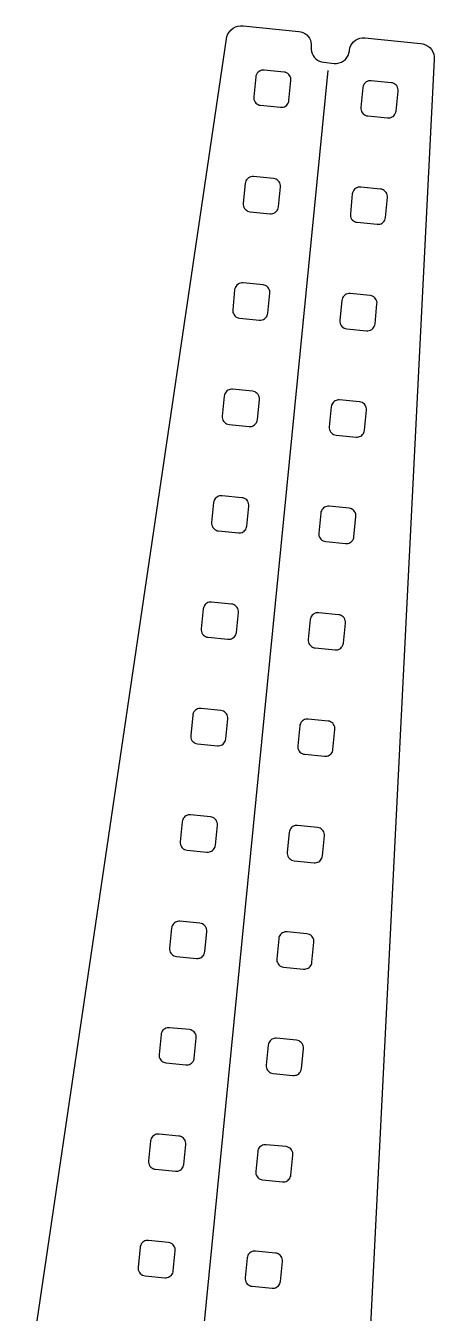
# Model space of a CAD drawing. Header units: millimetres. Extents: x -391 to 435, y -334 to 302.
# Drawn here: x -341.9 to -288.8, y 134.3 to 301.5 of the extents above; entities that cross this region are included whole.
import ezdxf

# ---------------------------------------------------------------- set-up
doc = ezdxf.new("R2010")
doc.units = ezdxf.units.MM
doc.layers.add('LED_STRIP', color=30, linetype='Continuous')
doc.layers.add('OUTLINE', color=7, linetype='Continuous')

msp = doc.modelspace()

# ---------------------------------------------------------------- linework, layer by layer
at = {"layer": 'LED_STRIP'}
msp.add_lwpolyline([(-329.55, 23.13), (-302.58, 295.7)], dxfattribs=at)
at = {"layer": 'OUTLINE'}
msp.add_lwpolyline([(-341.93, 123.31), (-315.83, 299.81), (-315.76, 300.14), (-315.62, 300.45), (-315.44, 300.74), (-315.21, 300.99), (-314.95, 301.2), (-314.65, 301.36), (-314.33, 301.46), (-314, 301.52), (-313.66, 301.51), (-306.41, 300.79), (-306.13, 300.74), (-305.86, 300.65), (-305.61, 300.52), (-305.38, 300.35), (-305.19, 300.14), (-305.02, 299.91), (-304.9, 299.65), (-304.82, 299.38), (-304.78, 299.1), (-304.79, 298.82), (-304.79, 298.74), (-304.8, 298.46), (-304.76, 298.18), (-304.68, 297.91), (-304.55, 297.65), (-304.39, 297.42), (-304.2, 297.21), (-303.97, 297.04), (-303.72, 296.91), (-303.45, 296.82), (-303.17, 296.77), (-301.79, 296.63), (-301.48, 296.63), (-301.17, 296.68), (-300.87, 296.78), (-300.6, 296.94), (-300.35, 297.14), (-300.15, 297.37), (-299.99, 297.65), (-299.88, 297.94), (-299.82, 298.25), (-299.81, 298.32), (-299.75, 298.63), (-299.64, 298.93), (-299.48, 299.2), (-299.27, 299.44), (-299.03, 299.64), (-298.76, 299.79), (-298.46, 299.9), (-298.15, 299.95), (-297.83, 299.95), (-290.58, 299.23), (-290.25, 299.17), (-289.93, 299.05), (-289.64, 298.88), (-289.38, 298.67), (-289.16, 298.41), (-288.98, 298.12), (-288.86, 297.81), (-288.79, 297.47), (-288.78, 297.14), (-297.78, 118.94)], dxfattribs=at)
for points in [[(-312.1, 291.61), (-311.99, 291.47), (-311.85, 291.36), (-311.7, 291.27), (-311.54, 291.21), (-311.37, 291.18), (-308.78, 290.92), (-308.61, 290.92), (-308.44, 290.95), (-308.27, 291), (-308.12, 291.09), (-307.98, 291.2), (-307.87, 291.33), (-307.78, 291.48), (-307.72, 291.65), (-307.69, 291.82), (-307.43, 294.4), (-307.43, 294.58), (-307.46, 294.75), (-307.52, 294.92), (-307.6, 295.07), (-307.71, 295.2), (-307.85, 295.32), (-308, 295.4), (-308.16, 295.47), (-308.33, 295.5), (-310.92, 295.75), (-311.09, 295.76), (-311.26, 295.73), (-311.43, 295.67), (-311.58, 295.58), (-311.71, 295.47), (-311.83, 295.34), (-311.92, 295.19), (-311.98, 295.03), (-312.01, 294.86), (-312.27, 292.27), (-312.27, 292.1), (-312.24, 291.92), (-312.18, 291.76), (-312.1, 291.61)], [(-298.16, 290.23), (-298.05, 290.09), (-297.92, 289.98), (-297.77, 289.89), (-297.61, 289.83), (-297.44, 289.8), (-294.85, 289.54), (-294.68, 289.54), (-294.5, 289.57), (-294.34, 289.63), (-294.19, 289.71), (-294.05, 289.82), (-293.94, 289.95), (-293.85, 290.1), (-293.79, 290.27), (-293.76, 290.44), (-293.5, 293.03), (-293.5, 293.2), (-293.53, 293.37), (-293.58, 293.54), (-293.67, 293.69), (-293.78, 293.82), (-293.91, 293.94), (-294.06, 294.03), (-294.23, 294.09), (-294.4, 294.12), (-296.98, 294.38), (-297.16, 294.38), (-297.33, 294.35), (-297.5, 294.29), (-297.65, 294.21), (-297.78, 294.1), (-297.9, 293.96), (-297.98, 293.81), (-298.05, 293.65), (-298.08, 293.48), (-298.33, 290.89), (-298.34, 290.72), (-298.31, 290.55), (-298.25, 290.38), (-298.16, 290.23)], [(-313.46, 277.79), (-313.35, 277.65), (-313.22, 277.54), (-313.07, 277.45), (-312.91, 277.39), (-312.74, 277.35), (-310.15, 277.1), (-309.98, 277.1), (-309.8, 277.13), (-309.64, 277.18), (-309.49, 277.27), (-309.35, 277.38), (-309.24, 277.51), (-309.15, 277.66), (-309.09, 277.82), (-309.06, 278), (-308.8, 280.58), (-308.8, 280.76), (-308.83, 280.93), (-308.88, 281.09), (-308.97, 281.25), (-309.08, 281.38), (-309.21, 281.49), (-309.36, 281.58), (-309.53, 281.64), (-309.7, 281.68), (-312.28, 281.93), (-312.46, 281.93), (-312.63, 281.91), (-312.79, 281.85), (-312.95, 281.76), (-313.08, 281.65), (-313.2, 281.52), (-313.28, 281.37), (-313.35, 281.21), (-313.38, 281.04), (-313.63, 278.45), (-313.64, 278.27), (-313.61, 278.1), (-313.55, 277.94), (-313.46, 277.79)], [(-299.53, 276.41), (-299.42, 276.27), (-299.29, 276.16), (-299.14, 276.07), (-298.98, 276.01), (-298.81, 275.98), (-296.22, 275.72), (-296.04, 275.72), (-295.87, 275.75), (-295.71, 275.8), (-295.56, 275.89), (-295.42, 276), (-295.31, 276.13), (-295.22, 276.28), (-295.16, 276.45), (-295.12, 276.62), (-294.87, 279.2), (-294.87, 279.38), (-294.89, 279.55), (-294.95, 279.72), (-295.04, 279.87), (-295.15, 280), (-295.28, 280.12), (-295.43, 280.2), (-295.59, 280.27), (-295.76, 280.3), (-298.35, 280.55), (-298.53, 280.56), (-298.7, 280.53), (-298.86, 280.47), (-299.01, 280.38), (-299.15, 280.27), (-299.26, 280.14), (-299.35, 279.99), (-299.41, 279.83), (-299.45, 279.66), (-299.7, 277.07), (-299.7, 276.9), (-299.68, 276.72), (-299.62, 276.56), (-299.53, 276.41)], [(-314.83, 263.96), (-314.72, 263.83), (-314.59, 263.72), (-314.44, 263.63), (-314.28, 263.57), (-314.1, 263.53), (-311.52, 263.28), (-311.34, 263.28), (-311.17, 263.3), (-311.01, 263.36), (-310.85, 263.45), (-310.72, 263.56), (-310.61, 263.69), (-310.52, 263.84), (-310.46, 264), (-310.42, 264.17), (-310.17, 266.76), (-310.17, 266.94), (-310.19, 267.11), (-310.25, 267.27), (-310.34, 267.42), (-310.45, 267.56), (-310.58, 267.67), (-310.73, 267.76), (-310.89, 267.82), (-311.06, 267.86), (-313.65, 268.11), (-313.83, 268.11), (-314, 268.08), (-314.16, 268.03), (-314.31, 267.94), (-314.45, 267.83), (-314.56, 267.7), (-314.65, 267.55), (-314.71, 267.39), (-314.75, 267.21), (-315, 264.63), (-315, 264.45), (-314.97, 264.28), (-314.92, 264.12), (-314.83, 263.96)], [(-300.9, 262.59), (-300.79, 262.45), (-300.66, 262.34), (-300.51, 262.25), (-300.34, 262.19), (-300.17, 262.16), (-297.59, 261.9), (-297.41, 261.9), (-297.24, 261.93), (-297.07, 261.98), (-296.92, 262.07), (-296.79, 262.18), (-296.67, 262.31), (-296.59, 262.46), (-296.52, 262.62), (-296.49, 262.8), (-296.24, 265.38), (-296.23, 265.56), (-296.26, 265.73), (-296.32, 265.89), (-296.41, 266.05), (-296.52, 266.18), (-296.65, 266.29), (-296.8, 266.38), (-296.96, 266.44), (-297.13, 266.48), (-299.72, 266.73), (-299.89, 266.73), (-300.07, 266.71), (-300.23, 266.65), (-300.38, 266.56), (-300.52, 266.45), (-300.63, 266.32), (-300.72, 266.17), (-300.78, 266.01), (-300.81, 265.84), (-301.07, 263.25), (-301.07, 263.07), (-301.04, 262.9), (-300.99, 262.74), (-300.9, 262.59)], [(-316.09, 250.01), (-315.96, 249.89), (-315.81, 249.81), (-315.64, 249.74), (-315.47, 249.71), (-312.88, 249.46), (-312.73, 249.45), (-312.57, 249.47), (-312.42, 249.52), (-312.28, 249.59), (-312.15, 249.68), (-312.04, 249.79), (-311.94, 249.91), (-311.87, 250.05), (-311.82, 250.2), (-311.79, 250.35), (-311.53, 252.94), (-311.53, 253.11), (-311.56, 253.29), (-311.62, 253.45), (-311.7, 253.6), (-311.81, 253.74), (-311.95, 253.85), (-312.1, 253.94), (-312.26, 254), (-312.43, 254.03), (-315.02, 254.29), (-315.18, 254.29), (-315.33, 254.27), (-315.48, 254.23), (-315.62, 254.16), (-315.75, 254.07), (-315.86, 253.96), (-315.96, 253.83), (-316.03, 253.7), (-316.08, 253.55), (-316.11, 253.39), (-316.37, 250.81), (-316.37, 250.63), (-316.34, 250.46), (-316.28, 250.29), (-316.2, 250.14), (-316.09, 250.01)], [(-302.27, 248.76), (-302.16, 248.63), (-302.02, 248.52), (-301.87, 248.43), (-301.71, 248.37), (-301.54, 248.33), (-298.95, 248.08), (-298.8, 248.07), (-298.64, 248.1), (-298.49, 248.14), (-298.35, 248.21), (-298.22, 248.3), (-298.11, 248.41), (-298.01, 248.53), (-297.94, 248.67), (-297.89, 248.82), (-297.86, 248.97), (-297.6, 251.56), (-297.6, 251.74), (-297.63, 251.91), (-297.69, 252.07), (-297.77, 252.22), (-297.88, 252.36), (-298.02, 252.47), (-298.17, 252.56), (-298.33, 252.62), (-298.5, 252.66), (-301.09, 252.91), (-301.24, 252.91), (-301.4, 252.89), (-301.55, 252.85), (-301.69, 252.78), (-301.82, 252.69), (-301.93, 252.58), (-302.03, 252.46), (-302.1, 252.32), (-302.15, 252.17), (-302.18, 252.01), (-302.44, 249.43), (-302.44, 249.25), (-302.41, 249.08), (-302.35, 248.92), (-302.27, 248.76)], [(-317.57, 236.32), (-317.46, 236.19), (-317.32, 236.07), (-317.17, 235.98), (-317.01, 235.92), (-316.84, 235.89), (-314.25, 235.63), (-314.09, 235.63), (-313.94, 235.65), (-313.79, 235.7), (-313.65, 235.77), (-313.52, 235.86), (-313.41, 235.97), (-313.31, 236.09), (-313.24, 236.23), (-313.19, 236.38), (-313.16, 236.53), (-312.9, 239.12), (-312.9, 239.29), (-312.93, 239.47), (-312.99, 239.63), (-313.07, 239.78), (-313.18, 239.92), (-313.31, 240.03), (-313.46, 240.12), (-313.63, 240.18), (-313.8, 240.21), (-316.39, 240.47), (-316.54, 240.47), (-316.7, 240.45), (-316.85, 240.4), (-316.99, 240.34), (-317.12, 240.25), (-317.23, 240.14), (-317.33, 240.01), (-317.4, 239.87), (-317.45, 239.73), (-317.48, 239.57), (-317.74, 236.98), (-317.74, 236.81), (-317.71, 236.64), (-317.65, 236.47), (-317.57, 236.32)], [(-303.63, 234.94), (-303.52, 234.81), (-303.39, 234.69), (-303.24, 234.61), (-303.08, 234.54), (-302.91, 234.51), (-300.32, 234.26), (-300.16, 234.25), (-300.01, 234.27), (-299.86, 234.32), (-299.72, 234.39), (-299.59, 234.48), (-299.47, 234.59), (-299.38, 234.71), (-299.31, 234.85), (-299.25, 235), (-299.23, 235.15), (-298.97, 237.74), (-298.97, 237.91), (-299, 238.09), (-299.05, 238.25), (-299.14, 238.4), (-299.25, 238.54), (-299.38, 238.65), (-299.53, 238.74), (-299.7, 238.8), (-299.87, 238.83), (-302.45, 239.09), (-302.61, 239.09), (-302.77, 239.07), (-302.92, 239.03), (-303.06, 238.96), (-303.19, 238.87), (-303.3, 238.76), (-303.39, 238.63), (-303.47, 238.5), (-303.52, 238.35), (-303.55, 238.19), (-303.8, 235.61), (-303.81, 235.43), (-303.78, 235.26), (-303.72, 235.1), (-303.63, 234.94)], [(-318.93, 222.5), (-318.82, 222.37), (-318.69, 222.25), (-318.54, 222.16), (-318.38, 222.1), (-318.21, 222.07), (-315.62, 221.81), (-315.46, 221.81), (-315.31, 221.83), (-315.16, 221.88), (-315.02, 221.95), (-314.89, 222.04), (-314.77, 222.14), (-314.68, 222.27), (-314.6, 222.41), (-314.55, 222.56), (-314.53, 222.71), (-314.27, 225.3), (-314.27, 225.47), (-314.3, 225.64), (-314.35, 225.81), (-314.44, 225.96), (-314.55, 226.09), (-314.68, 226.21), (-314.83, 226.3), (-315, 226.36), (-315.17, 226.39), (-317.75, 226.65), (-317.91, 226.65), (-318.07, 226.63), (-318.22, 226.58), (-318.36, 226.51), (-318.49, 226.43), (-318.6, 226.32), (-318.69, 226.19), (-318.77, 226.05), (-318.82, 225.9), (-318.85, 225.75), (-319.1, 223.16), (-319.11, 222.99), (-319.08, 222.82), (-319.02, 222.65), (-318.93, 222.5)], [(-305, 221.12), (-304.89, 220.99), (-304.76, 220.87), (-304.61, 220.78), (-304.45, 220.72), (-304.27, 220.69), (-301.69, 220.43), (-301.53, 220.43), (-301.37, 220.45), (-301.22, 220.5), (-301.08, 220.57), (-300.95, 220.66), (-300.84, 220.77), (-300.75, 220.89), (-300.67, 221.03), (-300.62, 221.18), (-300.59, 221.33), (-300.34, 223.92), (-300.34, 224.09), (-300.36, 224.27), (-300.42, 224.43), (-300.51, 224.58), (-300.62, 224.72), (-300.75, 224.83), (-300.9, 224.92), (-301.06, 224.98), (-301.23, 225.01), (-303.82, 225.27), (-303.98, 225.27), (-304.13, 225.25), (-304.28, 225.2), (-304.43, 225.14), (-304.55, 225.05), (-304.67, 224.94), (-304.76, 224.81), (-304.84, 224.67), (-304.89, 224.53), (-304.92, 224.37), (-305.17, 221.78), (-305.17, 221.61), (-305.14, 221.44), (-305.09, 221.27), (-305, 221.12)], [(-320.3, 208.68), (-320.19, 208.54), (-320.06, 208.43), (-319.91, 208.34), (-319.75, 208.28), (-319.57, 208.25), (-316.99, 207.99), (-316.83, 207.99), (-316.67, 208.01), (-316.52, 208.06), (-316.38, 208.12), (-316.25, 208.21), (-316.14, 208.32), (-316.05, 208.45), (-315.97, 208.59), (-315.92, 208.73), (-315.89, 208.89), (-315.64, 211.48), (-315.64, 211.65), (-315.66, 211.82), (-315.72, 211.99), (-315.81, 212.14), (-315.92, 212.27), (-316.05, 212.39), (-316.2, 212.48), (-316.36, 212.54), (-316.53, 212.57), (-319.12, 212.83), (-319.28, 212.83), (-319.43, 212.81), (-319.58, 212.76), (-319.72, 212.69), (-319.85, 212.6), (-319.97, 212.49), (-320.06, 212.37), (-320.14, 212.23), (-320.19, 212.08), (-320.21, 211.93), (-320.47, 209.34), (-320.47, 209.17), (-320.44, 209), (-320.39, 208.83), (-320.3, 208.68)], [(-306.37, 207.3), (-306.26, 207.17), (-306.13, 207.05), (-305.98, 206.96), (-305.81, 206.9), (-305.64, 206.87), (-303.05, 206.61), (-302.9, 206.61), (-302.74, 206.63), (-302.59, 206.68), (-302.45, 206.75), (-302.32, 206.84), (-302.21, 206.94), (-302.11, 207.07), (-302.04, 207.21), (-301.99, 207.36), (-301.96, 207.51), (-301.71, 210.1), (-301.7, 210.27), (-301.73, 210.44), (-301.79, 210.61), (-301.87, 210.76), (-301.99, 210.9), (-302.12, 211.01), (-302.27, 211.1), (-302.43, 211.16), (-302.6, 211.19), (-305.19, 211.45), (-305.35, 211.45), (-305.5, 211.43), (-305.65, 211.38), (-305.79, 211.31), (-305.92, 211.23), (-306.03, 211.12), (-306.13, 210.99), (-306.2, 210.85), (-306.26, 210.7), (-306.28, 210.55), (-306.54, 207.96), (-306.54, 207.79), (-306.51, 207.62), (-306.45, 207.45), (-306.37, 207.3)], [(-321.67, 194.86), (-321.56, 194.72), (-321.43, 194.61), (-321.28, 194.52), (-321.11, 194.46), (-320.94, 194.43), (-318.35, 194.17), (-318.2, 194.17), (-318.04, 194.19), (-317.89, 194.23), (-317.75, 194.3), (-317.62, 194.39), (-317.51, 194.5), (-317.41, 194.63), (-317.34, 194.76), (-317.29, 194.91), (-317.26, 195.07), (-317, 197.65), (-317, 197.83), (-317.03, 198), (-317.09, 198.17), (-317.17, 198.32), (-317.28, 198.45), (-317.42, 198.57), (-317.57, 198.65), (-317.73, 198.72), (-317.9, 198.75), (-320.49, 199), (-320.65, 199.01), (-320.8, 198.99), (-320.95, 198.94), (-321.09, 198.87), (-321.22, 198.78), (-321.33, 198.67), (-321.43, 198.55), (-321.5, 198.41), (-321.55, 198.26), (-321.58, 198.11), (-321.84, 195.52), (-321.84, 195.35), (-321.81, 195.17), (-321.75, 195.01), (-321.67, 194.86)], [(-307.74, 193.48), (-307.63, 193.34), (-307.49, 193.23), (-307.34, 193.14), (-307.18, 193.08), (-307.01, 193.05), (-304.42, 192.79), (-304.27, 192.79), (-304.11, 192.81), (-303.96, 192.86), (-303.82, 192.92), (-303.69, 193.01), (-303.58, 193.12), (-303.48, 193.25), (-303.41, 193.39), (-303.36, 193.53), (-303.33, 193.69), (-303.07, 196.28), (-303.07, 196.45), (-303.1, 196.62), (-303.16, 196.79), (-303.24, 196.94), (-303.35, 197.07), (-303.48, 197.19), (-303.63, 197.28), (-303.8, 197.34), (-303.97, 197.37), (-306.56, 197.63), (-306.71, 197.63), (-306.87, 197.61), (-307.02, 197.56), (-307.16, 197.49), (-307.29, 197.4), (-307.4, 197.3), (-307.5, 197.17), (-307.57, 197.03), (-307.62, 196.88), (-307.65, 196.73), (-307.91, 194.14), (-307.91, 193.97), (-307.88, 193.8), (-307.82, 193.63), (-307.74, 193.48)], [(-323.04, 181.04), (-322.93, 180.9), (-322.79, 180.79), (-322.64, 180.7), (-322.48, 180.64), (-322.31, 180.61), (-319.72, 180.35), (-319.56, 180.35), (-319.41, 180.37), (-319.26, 180.41), (-319.12, 180.48), (-318.99, 180.57), (-318.88, 180.68), (-318.78, 180.8), (-318.71, 180.94), (-318.66, 181.09), (-318.63, 181.25), (-318.37, 183.83), (-318.37, 184.01), (-318.4, 184.18), (-318.46, 184.34), (-318.54, 184.5), (-318.65, 184.63), (-318.78, 184.74), (-318.93, 184.83), (-319.1, 184.89), (-319.27, 184.93), (-321.86, 185.18), (-322.01, 185.19), (-322.17, 185.16), (-322.32, 185.12), (-322.46, 185.05), (-322.59, 184.96), (-322.7, 184.85), (-322.8, 184.73), (-322.87, 184.59), (-322.92, 184.44), (-322.95, 184.29), (-323.21, 181.7), (-323.21, 181.52), (-323.18, 181.35), (-323.12, 181.19), (-323.04, 181.04)], [(-309.1, 179.66), (-308.99, 179.52), (-308.86, 179.41), (-308.71, 179.32), (-308.55, 179.26), (-308.38, 179.23), (-305.79, 178.97), (-305.63, 178.97), (-305.48, 178.99), (-305.33, 179.03), (-305.19, 179.1), (-305.06, 179.19), (-304.94, 179.3), (-304.85, 179.43), (-304.77, 179.56), (-304.72, 179.71), (-304.7, 179.87), (-304.44, 182.45), (-304.44, 182.63), (-304.47, 182.8), (-304.52, 182.97), (-304.61, 183.12), (-304.72, 183.25), (-304.85, 183.37), (-305, 183.45), (-305.17, 183.52), (-305.34, 183.55), (-307.92, 183.8), (-308.08, 183.81), (-308.24, 183.79), (-308.39, 183.74), (-308.53, 183.67), (-308.66, 183.58), (-308.77, 183.47), (-308.86, 183.35), (-308.94, 183.21), (-308.99, 183.06), (-309.02, 182.91), (-309.27, 180.32), (-309.28, 180.15), (-309.25, 179.97), (-309.19, 179.81), (-309.1, 179.66)], [(-324.4, 167.21), (-324.29, 167.08), (-324.16, 166.97), (-324.01, 166.88), (-323.85, 166.82), (-323.68, 166.78), (-321.09, 166.53), (-320.93, 166.52), (-320.78, 166.55), (-320.63, 166.59), (-320.49, 166.66), (-320.36, 166.75), (-320.24, 166.86), (-320.15, 166.98), (-320.07, 167.12), (-320.02, 167.27), (-320, 167.42), (-319.74, 170.01), (-319.74, 170.19), (-319.77, 170.36), (-319.82, 170.52), (-319.91, 170.67), (-320.02, 170.81), (-320.15, 170.92), (-320.3, 171.01), (-320.46, 171.07), (-320.64, 171.11), (-323.22, 171.36), (-323.38, 171.36), (-323.54, 171.34), (-323.69, 171.3), (-323.83, 171.23), (-323.96, 171.14), (-324.07, 171.03), (-324.16, 170.91), (-324.24, 170.77), (-324.29, 170.62), (-324.32, 170.46), (-324.57, 167.88), (-324.57, 167.7), (-324.55, 167.53), (-324.49, 167.37), (-324.4, 167.21)], [(-310.47, 165.84), (-310.36, 165.7), (-310.23, 165.59), (-310.08, 165.5), (-309.92, 165.44), (-309.74, 165.41), (-307.16, 165.15), (-307, 165.15), (-306.84, 165.17), (-306.69, 165.21), (-306.55, 165.28), (-306.42, 165.37), (-306.31, 165.48), (-306.22, 165.6), (-306.14, 165.74), (-306.09, 165.89), (-306.06, 166.05), (-305.81, 168.63), (-305.81, 168.81), (-305.83, 168.98), (-305.89, 169.14), (-305.98, 169.3), (-306.09, 169.43), (-306.22, 169.54), (-306.37, 169.63), (-306.53, 169.69), (-306.7, 169.73), (-309.29, 169.98), (-309.45, 169.99), (-309.6, 169.96), (-309.75, 169.92), (-309.9, 169.85), (-310.02, 169.76), (-310.14, 169.65), (-310.23, 169.53), (-310.31, 169.39), (-310.36, 169.24), (-310.38, 169.09), (-310.64, 166.5), (-310.64, 166.32), (-310.61, 166.15), (-310.56, 165.99), (-310.47, 165.84)], [(-325.77, 153.39), (-325.66, 153.26), (-325.53, 153.14), (-325.38, 153.06), (-325.21, 152.99), (-325.04, 152.96), (-322.46, 152.71), (-322.3, 152.7), (-322.14, 152.72), (-321.99, 152.77), (-321.85, 152.84), (-321.72, 152.93), (-321.61, 153.04), (-321.52, 153.16), (-321.44, 153.3), (-321.39, 153.45), (-321.36, 153.6), (-321.11, 156.19), (-321.1, 156.36), (-321.13, 156.54), (-321.19, 156.7), (-321.28, 156.85), (-321.39, 156.99), (-321.52, 157.1), (-321.67, 157.19), (-321.83, 157.25), (-322, 157.28), (-324.59, 157.54), (-324.75, 157.54), (-324.9, 157.52), (-325.05, 157.48), (-325.19, 157.41), (-325.32, 157.32), (-325.44, 157.21), (-325.53, 157.08), (-325.61, 156.95), (-325.66, 156.8), (-325.68, 156.64), (-325.94, 154.06), (-325.94, 153.88), (-325.91, 153.71), (-325.86, 153.55), (-325.77, 153.39)], [(-311.84, 152.01), (-311.73, 151.88), (-311.6, 151.77), (-311.45, 151.68), (-311.28, 151.62), (-311.11, 151.58), (-308.52, 151.33), (-308.37, 151.32), (-308.21, 151.35), (-308.06, 151.39), (-307.92, 151.46), (-307.79, 151.55), (-307.68, 151.66), (-307.58, 151.78), (-307.51, 151.92), (-307.46, 152.07), (-307.43, 152.22), (-307.17, 154.81), (-307.17, 154.99), (-307.2, 155.16), (-307.26, 155.32), (-307.34, 155.47), (-307.45, 155.61), (-307.59, 155.72), (-307.74, 155.81), (-307.9, 155.87), (-308.07, 155.91), (-310.66, 156.16), (-310.82, 156.16), (-310.97, 156.14), (-311.12, 156.1), (-311.26, 156.03), (-311.39, 155.94), (-311.5, 155.83), (-311.6, 155.71), (-311.67, 155.57), (-311.72, 155.42), (-311.75, 155.26), (-312.01, 152.68), (-312.01, 152.5), (-311.98, 152.33), (-311.92, 152.17), (-311.84, 152.01)], [(-327.14, 139.57), (-327.03, 139.44), (-326.9, 139.32), (-326.75, 139.23), (-326.58, 139.17), (-326.41, 139.14), (-323.82, 138.88), (-323.67, 138.88), (-323.51, 138.9), (-323.36, 138.95), (-323.22, 139.02), (-323.09, 139.11), (-322.98, 139.22), (-322.88, 139.34), (-322.81, 139.48), (-322.76, 139.63), (-322.73, 139.78), (-322.47, 142.37), (-322.47, 142.54), (-322.5, 142.72), (-322.56, 142.88), (-322.64, 143.03), (-322.75, 143.17), (-322.89, 143.28), (-323.04, 143.37), (-323.2, 143.43), (-323.37, 143.46), (-325.96, 143.72), (-326.11, 143.72), (-326.27, 143.7), (-326.42, 143.65), (-326.56, 143.59), (-326.69, 143.5), (-326.8, 143.39), (-326.9, 143.26), (-326.97, 143.12), (-327.02, 142.98), (-327.05, 142.82), (-327.31, 140.23), (-327.31, 140.06), (-327.28, 139.89), (-327.22, 139.72), (-327.14, 139.57)], [(-313.21, 138.19), (-313.1, 138.06), (-312.96, 137.94), (-312.81, 137.86), (-312.65, 137.79), (-312.48, 137.76), (-309.89, 137.51), (-309.73, 137.5), (-309.58, 137.52), (-309.43, 137.57), (-309.29, 137.64), (-309.16, 137.73), (-309.05, 137.84), (-308.95, 137.96), (-308.88, 138.1), (-308.83, 138.25), (-308.8, 138.4), (-308.54, 140.99), (-308.54, 141.16), (-308.57, 141.34), (-308.63, 141.5), (-308.71, 141.65), (-308.82, 141.79), (-308.95, 141.9), (-309.1, 141.99), (-309.27, 142.05), (-309.44, 142.08), (-312.03, 142.34), (-312.18, 142.34), (-312.34, 142.32), (-312.49, 142.28), (-312.63, 142.21), (-312.76, 142.12), (-312.87, 142.01), (-312.97, 141.88), (-313.04, 141.75), (-313.09, 141.6), (-313.12, 141.44), (-313.38, 138.86), (-313.38, 138.68), (-313.35, 138.51), (-313.29, 138.35), (-313.21, 138.19)]]:
    msp.add_lwpolyline(points, close=True, dxfattribs=at)

doc.saveas('drawing.dxf')
